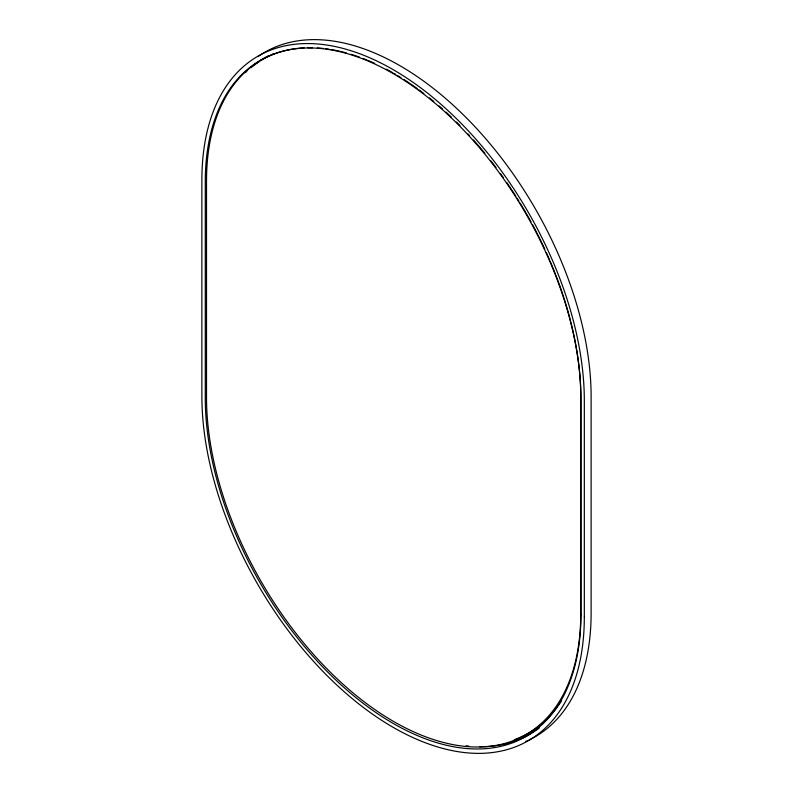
<?xml version="1.0" encoding="UTF-8"?>
<svg xmlns="http://www.w3.org/2000/svg" width="793" height="793" viewBox="0 0 793 793"><rect width="100%" height="100%" fill="white"/><g stroke="black" fill="none" stroke-linecap="round" stroke-linejoin="round"><path stroke-width="1.19" d="M257.874 56.65A270.423 156.132 60 0 1 468.485 119.971A270.423 156.132 60 0 1 591.122 396.887L591.122 612.979A270.423 156.132 60 0 1 528.981 740.008M527.94 740.503A270.423 156.132 60 0 1 525.828 741.445M539.299 727.964A265.615 153.356 60 0 1 483.304 746.679M482.104 746.699A265.615 153.356 60 0 1 479.686 746.689M468.663 746.064A265.615 153.356 60 0 1 466.175 745.787M245.324 72.708A265.615 153.356 60 0 1 246.97 71.092M253.889 65.105A265.615 153.356 60 0 1 268.222 55.946M304.096 47.877A264.654 152.801 60 0 0 206.507 181.28L206.507 397.362A264.654 152.801 60 0 0 393.645 721.501A264.654 152.801 60 0 0 580.783 613.455L580.783 397.362A264.654 152.801 60 0 0 570.831 322.087M307.694 47.749A264.654 152.801 60 0 1 312.511 47.758M317.378 47.957A264.654 152.801 60 0 1 323.524 48.492M325.834 48.77A264.654 152.801 60 0 1 329.075 49.225M331.246 49.572A264.654 152.801 60 0 1 341.049 51.575M342.15 51.842A264.654 152.801 60 0 1 346.501 52.982M350.883 54.261A264.654 152.801 60 0 1 359.586 57.175M362.827 58.395A264.654 152.801 60 0 1 367.159 60.119M368.249 60.565A264.654 152.801 60 0 1 374.683 63.4M386.34 69.179A264.654 152.801 60 0 1 392.594 72.629M393.645 73.234A264.654 152.801 60 0 1 395.727 74.453M397.818 75.692A264.654 152.801 60 0 1 400.941 77.615M403.865 79.459A264.654 152.801 60 0 1 409.515 83.176M410.457 83.81A264.654 152.801 60 0 1 417.138 88.509M419.031 89.896A264.654 152.801 60 0 1 423.858 93.505M429.439 97.896A264.654 152.801 60 0 1 433.801 101.454M439.035 105.895A264.654 152.801 60 0 1 442.524 108.958M446.013 112.1A264.654 152.801 60 0 1 451.257 116.987M456.471 122.053A264.654 152.801 60 0 1 459.94 125.522M468.019 133.967A264.654 152.801 60 0 1 469.565 135.653M473.451 139.945A264.654 152.801 60 0 1 484.919 153.376M490.897 160.86A264.654 152.801 60 0 1 496.041 167.581M500.393 173.469A264.654 152.801 60 0 1 503.248 177.454M506.767 182.489A264.654 152.801 60 0 1 511.594 189.656M512.219 190.607A264.654 152.801 60 0 1 515.926 196.337M517.135 198.26A264.654 152.801 60 0 1 518.939 201.164M520.139 203.107A264.654 152.801 60 0 1 525.967 212.921M526.532 213.912A264.654 152.801 60 0 1 531.003 221.871M532.638 224.885A264.654 152.801 60 0 1 544.811 249.22M546.337 252.561A264.654 152.801 60 0 1 549.797 260.382M550.273 261.502A264.654 152.801 60 0 1 555.298 273.793M555.734 274.903A264.654 152.801 60 0 1 570.524 320.907M251.084 67.673A264.654 152.801 60 0 1 259.242 61.537M261.135 60.308A264.654 152.801 60 0 1 268.014 56.392M271.057 54.905A264.654 152.801 60 0 1 274.17 53.537M557.33 706.989A264.654 152.801 60 0 1 514.32 739.7M561.335 701.101A264.654 152.801 60 0 1 558.024 706.028M584.322 616.904L584.322 400.822A270.423 156.132 60 0 0 393.1 69.615A270.423 156.132 60 0 0 201.878 180.021L201.878 396.113A270.423 156.132 60 0 0 393.1 727.31A270.423 156.132 60 0 0 584.322 616.904M580.912 614.942L580.912 398.859A265.615 153.356 60 0 0 393.1 73.551A265.615 153.356 60 0 0 205.278 181.984L205.278 398.076A265.615 153.356 60 0 0 393.1 723.385A265.615 153.356 60 0 0 580.912 614.942"/></g></svg>
